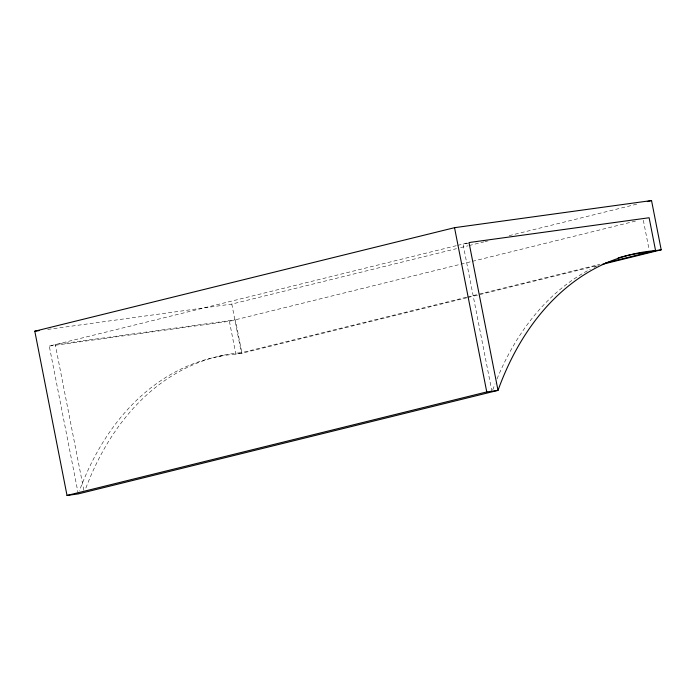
<?xml version="1.0" encoding="UTF-8"?>
<svg xmlns="http://www.w3.org/2000/svg" width="696" height="696" viewBox="0 0 696 696"><rect width="100%" height="100%" fill="white"/><g stroke="black" fill="none" stroke-linecap="round" stroke-linejoin="round"><path stroke-width="0.52" stroke-dasharray="3.48 2.61" d="M78.283 493.899L49.277 346.077L456.698 245.592M457.75 245.331L468.017 242.8M47.72 329.425L231.794 304.074L456.428 248.672M460.648 247.628L468.034 245.81M469.087 245.549L483.85 241.904M484.903 241.643L488.07 240.868M509.159 235.666L638.876 203.667M49.277 346.077L229.393 321.274L459.804 264.445M460.856 264.184L471.392 261.583M472.445 261.322L635.752 221.041M218.892 356.448L224.886 354.969M466.25 297.288L235.84 354.125A336.264 227.296 76.1 0 0 79.396 490.871M467.303 297.035L600.056 264.289M229.393 321.274L235.84 354.125L241.469 353.35L467.155 297.679M468.208 297.418L598.978 265.167M468.382 243.295L463.014 244.035L492.02 391.857M643.339 220.284L649.159 249.96M231.794 304.074L241.469 353.35M83.859 490.297L55.28 344.598L235.387 319.795L241.834 352.646A336.264 227.296 76.1 0 0 85.391 489.392M492.759 389.83A336.264 227.296 76.1 0 1 495.047 383.818M497.04 378.885A336.264 227.296 76.1 0 1 590.33 269.23M594.193 267.281A336.264 227.296 76.1 0 1 597.116 265.889"/><path stroke-width="1.04" d="M661.2 249.82L655.571 250.595A336.264 227.296 76.1 0 0 498.014 390.378L78.283 493.899L67.025 495.456L34.8 331.209L454.532 227.679L651.534 200.544L661.2 249.82L602.144 264.384M647.315 201.588L651.534 200.544M605.32 262.992L655.571 250.595L649.124 217.744L469.017 242.556L498.014 390.378L486.756 391.926L67.025 495.456M34.8 331.209L39.107 330.617M454.532 227.679L486.756 391.926M618.135 257.946A336.264 227.296 76.1 0 1 649.577 252.074"/></g></svg>
